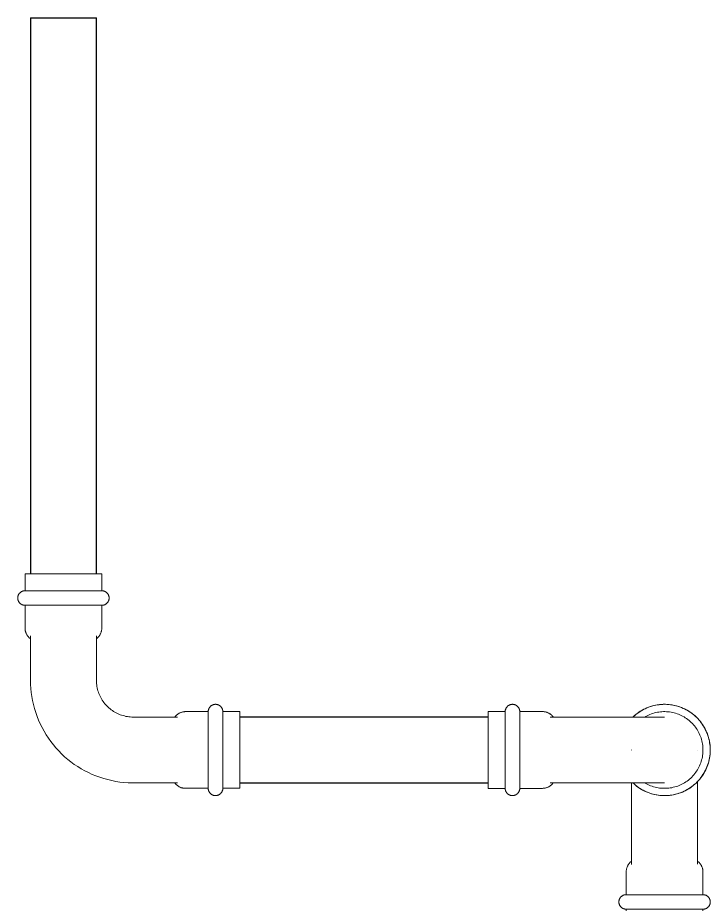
# Model space of a CAD drawing. Header units: inches. Extents: x -3327 to -1, y 8 to 1328.
# Drawn here: x -1178.54 to -1164.71, y 458.92 to 476.64 of the extents above; entities that cross this region are included whole.
import ezdxf

# ---------------------------------------------------------------- set-up
doc = ezdxf.new("R2010")
doc.units = ezdxf.units.IN
doc.header["$MEASUREMENT"] = 0
doc.layers.add('P-PIPE', color=3, linetype='Continuous', lineweight=9)
doc.layers.add('X - REF - FP', color=7, linetype='Continuous', true_color=0xb90000)

# ---------------------------------------------------------------- blocks, each defined once
blk = doc.blocks.new('Victaulic-VicPress316-Elbow 90-45deg Style P568_P571 - Standard-V1-SECOND LEVEL')
at = {"layer": 'P-PIPE'}
for p, q in [((-0.767, 3.52), (-0.767, 3.181)), ((0.766, 3.52), (-0.767, 3.52)), ((0.766, 3.181), (0.766, 3.52)), ((-0.767, 3.181), (0.766, 3.181)), ((-0.767, 2.89), (-0.767, 2.439)), ((-0.767, 2.89), (0.766, 2.89)), ((0.766, 2.439), (0.766, 2.89)), ((-0.658, 2.278), (-0.658, 1.393)), ((0.657, 1.393), (0.657, 2.278)), ((-3.181, 0.766), (-3.52, 0.766)), ((-3.52, 0.766), (-3.52, -0.767)), ((-3.181, -0.767), (-3.181, 0.766)), ((-2.439, 0.766), (-2.89, 0.766)), ((-2.89, -0.767), (-2.89, 0.766)), ((-1.393, 0.657), (-2.278, 0.657)), ((-2.278, -0.658), (-1.393, -0.658)), ((-3.52, -0.767), (-3.181, -0.767)), ((-2.89, -0.767), (-2.439, -0.767))]:
    blk.add_line(p, q, dxfattribs=at)
at = {"layer": 'P-PIPE', "flags": 128}
for points in [[(-0.767, 2.89), (-0.772, 2.891), (-0.778, 2.891), (-0.784, 2.892), (-0.79, 2.892), (-0.795, 2.893), (-0.801, 2.895), (-0.807, 2.896), (-0.812, 2.898), (-0.818, 2.9), (-0.823, 2.902), (-0.828, 2.904), (-0.834, 2.907), (-0.839, 2.91), (-0.844, 2.913), (-0.849, 2.916), (-0.853, 2.919), (-0.858, 2.923), (-0.862, 2.927), (-0.867, 2.931), (-0.871, 2.935), (-0.875, 2.939), (-0.879, 2.943), (-0.882, 2.948), (-0.886, 2.953), (-0.889, 2.957), (-0.892, 2.962), (-0.895, 2.967), (-0.897, 2.973), (-0.9, 2.978), (-0.902, 2.983), (-0.904, 2.989), (-0.906, 2.994), (-0.907, 3), (-0.909, 3.006), (-0.91, 3.011), (-0.911, 3.017), (-0.911, 3.023), (-0.912, 3.029), (-0.912, 3.034), (-0.912, 3.04), (-0.912, 3.046), (-0.911, 3.052), (-0.91, 3.058), (-0.909, 3.063), (-0.908, 3.069), (-0.907, 3.075), (-0.905, 3.08), (-0.903, 3.086), (-0.901, 3.091), (-0.899, 3.097), (-0.896, 3.102), (-0.894, 3.107), (-0.891, 3.112), (-0.887, 3.117), (-0.884, 3.122), (-0.881, 3.126), (-0.877, 3.131), (-0.873, 3.135), (-0.869, 3.139), (-0.865, 3.143), (-0.86, 3.147), (-0.856, 3.151), (-0.851, 3.154), (-0.846, 3.158), (-0.842, 3.161), (-0.836, 3.164), (-0.831, 3.166), (-0.826, 3.169), (-0.821, 3.171), (-0.815, 3.173), (-0.81, 3.175), (-0.804, 3.177), (-0.798, 3.178), (-0.793, 3.179), (-0.787, 3.18), (-0.781, 3.181), (-0.775, 3.181), (-0.77, 3.181), (-0.767, 3.181)], [(0.766, 3.181), (0.766, 3.181), (0.764, 3.181), (0.761, 3.181), (0.757, 3.181), (0.751, 3.181), (0.745, 3.181), (0.737, 3.181), (0.728, 3.181), (0.717, 3.181), (0.706, 3.181), (0.693, 3.181), (0.68, 3.181), (0.665, 3.181), (0.649, 3.181), (0.633, 3.181), (0.615, 3.181), (0.596, 3.181), (0.576, 3.181), (0.556, 3.181), (0.534, 3.181), (0.512, 3.181), (0.488, 3.181), (0.464, 3.181), (0.44, 3.181), (0.414, 3.181), (0.388, 3.181), (0.361, 3.181), (0.334, 3.181), (0.306, 3.181), (0.278, 3.181), (0.249, 3.181), (0.22, 3.181), (0.19, 3.181), (0.16, 3.181), (0.13, 3.181), (0.1, 3.181), (0.069, 3.181), (0.039, 3.181), (0.008, 3.181), (-0.022, 3.181), (-0.053, 3.181), (-0.084, 3.181), (-0.114, 3.181), (-0.144, 3.181), (-0.174, 3.181), (-0.204, 3.181), (-0.233, 3.181), (-0.262, 3.181), (-0.291, 3.181), (-0.319, 3.181), (-0.347, 3.181), (-0.374, 3.181), (-0.4, 3.181), (-0.426, 3.181), (-0.451, 3.181), (-0.476, 3.181), (-0.499, 3.181), (-0.522, 3.181), (-0.544, 3.181), (-0.565, 3.181), (-0.585, 3.181), (-0.605, 3.181), (-0.623, 3.181), (-0.64, 3.181), (-0.657, 3.181), (-0.672, 3.181), (-0.686, 3.181), (-0.699, 3.181), (-0.711, 3.181), (-0.722, 3.181), (-0.732, 3.181), (-0.74, 3.181), (-0.748, 3.181), (-0.754, 3.181), (-0.759, 3.181), (-0.763, 3.181), (-0.765, 3.181), (-0.766, 3.181), (-0.767, 3.181)], [(-0.767, 3.181), (-0.766, 3.181), (-0.764, 3.181), (-0.761, 3.181), (-0.757, 3.181), (-0.751, 3.181), (-0.745, 3.181), (-0.737, 3.181), (-0.728, 3.181)], [(0.722, 3.181), (0.732, 3.181), (0.74, 3.181), (0.748, 3.181), (0.754, 3.181), (0.759, 3.181), (0.763, 3.181), (0.765, 3.181), (0.766, 3.181), (0.766, 3.181)], [(0.766, 3.181), (0.772, 3.181), (0.778, 3.181), (0.784, 3.18), (0.79, 3.18), (0.795, 3.179), (0.801, 3.177), (0.807, 3.176), (0.812, 3.174), (0.818, 3.172), (0.823, 3.17), (0.828, 3.168), (0.834, 3.165), (0.839, 3.162), (0.844, 3.159), (0.849, 3.156), (0.853, 3.153), (0.858, 3.149), (0.862, 3.145), (0.867, 3.141), (0.871, 3.137), (0.875, 3.133), (0.879, 3.129), (0.882, 3.124), (0.886, 3.119), (0.889, 3.115), (0.892, 3.11), (0.895, 3.105), (0.897, 3.099), (0.9, 3.094), (0.902, 3.089), (0.904, 3.083), (0.906, 3.078), (0.907, 3.072), (0.909, 3.066), (0.91, 3.061), (0.911, 3.055), (0.911, 3.049), (0.912, 3.043), (0.912, 3.038), (0.912, 3.032), (0.912, 3.026), (0.911, 3.02), (0.91, 3.014), (0.909, 3.009), (0.908, 3.003), (0.907, 2.997), (0.905, 2.992), (0.903, 2.986), (0.901, 2.981), (0.899, 2.975), (0.896, 2.97), (0.894, 2.965), (0.891, 2.96), (0.887, 2.955), (0.884, 2.95), (0.881, 2.946), (0.877, 2.941), (0.873, 2.937), (0.869, 2.933), (0.865, 2.929), (0.86, 2.925), (0.856, 2.921), (0.851, 2.918), (0.846, 2.914), (0.842, 2.911), (0.836, 2.908), (0.831, 2.906), (0.826, 2.903), (0.821, 2.901), (0.815, 2.899), (0.81, 2.897), (0.804, 2.895), (0.798, 2.894), (0.793, 2.893), (0.787, 2.892), (0.781, 2.891), (0.775, 2.891), (0.77, 2.891), (0.766, 2.89)], [(-0.767, 2.89), (-0.766, 2.89), (-0.764, 2.89), (-0.761, 2.89), (-0.757, 2.89), (-0.751, 2.89), (-0.745, 2.89), (-0.737, 2.89), (-0.728, 2.89), (-0.717, 2.89), (-0.706, 2.89), (-0.693, 2.89), (-0.68, 2.89), (-0.665, 2.89), (-0.649, 2.89), (-0.633, 2.89), (-0.615, 2.89), (-0.596, 2.89), (-0.576, 2.89), (-0.556, 2.89), (-0.534, 2.89), (-0.512, 2.89), (-0.488, 2.89), (-0.464, 2.89), (-0.44, 2.89), (-0.414, 2.89), (-0.388, 2.89), (-0.361, 2.89), (-0.334, 2.89), (-0.306, 2.89), (-0.278, 2.89), (-0.249, 2.89), (-0.22, 2.89), (-0.19, 2.89), (-0.16, 2.89), (-0.13, 2.89), (-0.1, 2.89), (-0.069, 2.89), (-0.039, 2.89), (-0.008, 2.89), (0.022, 2.89), (0.053, 2.89), (0.084, 2.89), (0.114, 2.89), (0.144, 2.89), (0.174, 2.89), (0.204, 2.89), (0.233, 2.89), (0.262, 2.89), (0.291, 2.89), (0.319, 2.89), (0.347, 2.89), (0.374, 2.89), (0.4, 2.89), (0.426, 2.89), (0.451, 2.89), (0.476, 2.89), (0.499, 2.89), (0.522, 2.89), (0.544, 2.89), (0.565, 2.89), (0.585, 2.89), (0.605, 2.89), (0.623, 2.89), (0.64, 2.89), (0.657, 2.89), (0.672, 2.89), (0.686, 2.89), (0.699, 2.89), (0.711, 2.89), (0.722, 2.89), (0.732, 2.89), (0.74, 2.89), (0.748, 2.89), (0.754, 2.89), (0.759, 2.89), (0.763, 2.89), (0.765, 2.89), (0.766, 2.89), (0.766, 2.89)], [(-0.722, 2.89), (-0.732, 2.89), (-0.74, 2.89), (-0.748, 2.89), (-0.754, 2.89), (-0.759, 2.89), (-0.763, 2.89), (-0.765, 2.89), (-0.766, 2.89), (-0.767, 2.89)], [(0.766, 2.89), (0.766, 2.89), (0.764, 2.89), (0.761, 2.89), (0.757, 2.89), (0.751, 2.89), (0.745, 2.89), (0.737, 2.89), (0.728, 2.89)], [(-0.658, 2.221), (-0.666, 2.228), (-0.674, 2.235), (-0.682, 2.242), (-0.69, 2.25), (-0.698, 2.258), (-0.705, 2.266), (-0.711, 2.275), (-0.718, 2.283), (-0.724, 2.293), (-0.729, 2.302), (-0.735, 2.311), (-0.74, 2.321), (-0.744, 2.331), (-0.748, 2.341), (-0.752, 2.351), (-0.755, 2.362), (-0.758, 2.372), (-0.761, 2.383), (-0.763, 2.394), (-0.764, 2.404), (-0.765, 2.415), (-0.766, 2.426), (-0.767, 2.437), (-0.767, 2.439)], [(0.766, 2.439), (0.766, 2.428), (0.766, 2.417), (0.765, 2.406), (0.763, 2.396), (0.761, 2.385), (0.759, 2.374), (0.756, 2.364), (0.753, 2.353), (0.749, 2.343), (0.745, 2.333), (0.741, 2.323), (0.736, 2.313), (0.73, 2.304), (0.725, 2.294), (0.719, 2.285), (0.713, 2.276), (0.706, 2.268), (0.699, 2.259), (0.692, 2.251), (0.684, 2.244), (0.676, 2.236), (0.668, 2.229), (0.659, 2.222), (0.657, 2.221)], [(-0.658, 1.393), (-0.658, 1.364), (-0.66, 1.334), (-0.663, 1.305), (-0.667, 1.276), (-0.672, 1.247), (-0.679, 1.218), (-0.686, 1.19), (-0.695, 1.162), (-0.705, 1.134), (-0.716, 1.107), (-0.728, 1.08), (-0.741, 1.053), (-0.755, 1.028), (-0.77, 1.002), (-0.786, 0.978), (-0.803, 0.954), (-0.821, 0.931), (-0.84, 0.908), (-0.86, 0.886), (-0.881, 0.865), (-0.902, 0.845), (-0.924, 0.826), (-0.947, 0.808), (-0.971, 0.79), (-0.996, 0.774), (-1.021, 0.759), (-1.046, 0.744), (-1.073, 0.731), (-1.099, 0.719), (-1.126, 0.707), (-1.154, 0.697), (-1.182, 0.688), (-1.21, 0.681), (-1.239, 0.674), (-1.268, 0.668), (-1.297, 0.664), (-1.326, 0.661), (-1.356, 0.658), (-1.385, 0.658), (-1.393, 0.657)], [(-1.393, -0.658), (-1.311, -0.656), (-1.229, -0.651), (-1.148, -0.643), (-1.066, -0.631), (-0.986, -0.617), (-0.906, -0.599), (-0.826, -0.578), (-0.748, -0.553), (-0.671, -0.526), (-0.594, -0.496), (-0.52, -0.462), (-0.446, -0.426), (-0.374, -0.386), (-0.304, -0.344), (-0.235, -0.299), (-0.168, -0.252), (-0.104, -0.201), (-0.041, -0.149), (0.02, -0.093), (0.078, -0.036), (0.134, 0.024), (0.187, 0.087), (0.238, 0.151), (0.287, 0.217), (0.332, 0.285), (0.375, 0.355), (0.415, 0.427), (0.453, 0.5), (0.487, 0.574), (0.518, 0.65), (0.546, 0.727), (0.571, 0.805), (0.593, 0.884), (0.612, 0.964), (0.628, 1.044), (0.64, 1.126), (0.649, 1.207), (0.655, 1.289), (0.657, 1.371), (0.657, 1.393)], [(-3.181, 0.766), (-3.181, 0.772), (-3.181, 0.778), (-3.18, 0.784), (-3.18, 0.79), (-3.179, 0.795), (-3.177, 0.801), (-3.176, 0.807), (-3.174, 0.812), (-3.172, 0.818), (-3.17, 0.823), (-3.168, 0.828), (-3.165, 0.834), (-3.162, 0.839), (-3.159, 0.844), (-3.156, 0.849), (-3.153, 0.853), (-3.149, 0.858), (-3.145, 0.862), (-3.141, 0.867), (-3.137, 0.871), (-3.133, 0.875), (-3.129, 0.879), (-3.124, 0.882), (-3.119, 0.886), (-3.115, 0.889), (-3.11, 0.892), (-3.105, 0.895), (-3.099, 0.897), (-3.094, 0.9), (-3.089, 0.902), (-3.083, 0.904), (-3.078, 0.906), (-3.072, 0.907), (-3.066, 0.909), (-3.061, 0.91), (-3.055, 0.911), (-3.049, 0.911), (-3.043, 0.912), (-3.038, 0.912), (-3.032, 0.912), (-3.026, 0.912), (-3.02, 0.911), (-3.014, 0.91), (-3.009, 0.909), (-3.003, 0.908), (-2.997, 0.907), (-2.992, 0.905), (-2.986, 0.903), (-2.981, 0.901), (-2.975, 0.899), (-2.97, 0.896), (-2.965, 0.894), (-2.96, 0.891), (-2.955, 0.887), (-2.95, 0.884), (-2.946, 0.881), (-2.941, 0.877), (-2.937, 0.873), (-2.933, 0.869), (-2.929, 0.865), (-2.925, 0.86), (-2.921, 0.856), (-2.918, 0.851), (-2.914, 0.846), (-2.911, 0.842), (-2.908, 0.836), (-2.906, 0.831), (-2.903, 0.826), (-2.901, 0.821), (-2.899, 0.815), (-2.897, 0.81), (-2.895, 0.804), (-2.894, 0.798), (-2.893, 0.793), (-2.892, 0.787), (-2.891, 0.781), (-2.891, 0.775), (-2.891, 0.77), (-2.89, 0.766)], [(-3.181, 0.766), (-3.181, 0.766), (-3.181, 0.764), (-3.181, 0.761), (-3.181, 0.757), (-3.181, 0.751), (-3.181, 0.745), (-3.181, 0.737), (-3.181, 0.728), (-3.181, 0.717), (-3.181, 0.706), (-3.181, 0.693), (-3.181, 0.68), (-3.181, 0.665), (-3.181, 0.649), (-3.181, 0.633), (-3.181, 0.615), (-3.181, 0.596), (-3.181, 0.576), (-3.181, 0.556), (-3.181, 0.534), (-3.181, 0.512), (-3.181, 0.488), (-3.181, 0.464), (-3.181, 0.44), (-3.181, 0.414), (-3.181, 0.388), (-3.181, 0.361), (-3.181, 0.334), (-3.181, 0.306), (-3.181, 0.278), (-3.181, 0.249), (-3.181, 0.22), (-3.181, 0.19), (-3.181, 0.16), (-3.181, 0.13), (-3.181, 0.1), (-3.181, 0.069), (-3.181, 0.039), (-3.181, 0.008), (-3.181, -0.022), (-3.181, -0.053), (-3.181, -0.084), (-3.181, -0.114), (-3.181, -0.144), (-3.181, -0.174), (-3.181, -0.204), (-3.181, -0.233), (-3.181, -0.262), (-3.181, -0.291), (-3.181, -0.319), (-3.181, -0.347), (-3.181, -0.374), (-3.181, -0.4), (-3.181, -0.426), (-3.181, -0.451), (-3.181, -0.476), (-3.181, -0.499), (-3.181, -0.522), (-3.181, -0.544), (-3.181, -0.565), (-3.181, -0.585), (-3.181, -0.605), (-3.181, -0.623), (-3.181, -0.64), (-3.181, -0.657), (-3.181, -0.672), (-3.181, -0.686), (-3.181, -0.699), (-3.181, -0.711), (-3.181, -0.722), (-3.181, -0.732), (-3.181, -0.74), (-3.181, -0.748), (-3.181, -0.754), (-3.181, -0.759), (-3.181, -0.763), (-3.181, -0.765), (-3.181, -0.766), (-3.181, -0.767)], [(-3.181, 0.722), (-3.181, 0.732), (-3.181, 0.74), (-3.181, 0.748), (-3.181, 0.754), (-3.181, 0.759), (-3.181, 0.763), (-3.181, 0.765), (-3.181, 0.766), (-3.181, 0.766)], [(-2.89, -0.767), (-2.89, -0.766), (-2.89, -0.764), (-2.89, -0.761), (-2.89, -0.757), (-2.89, -0.751), (-2.89, -0.745), (-2.89, -0.737), (-2.89, -0.728), (-2.89, -0.717), (-2.89, -0.706), (-2.89, -0.693), (-2.89, -0.68), (-2.89, -0.665), (-2.89, -0.649), (-2.89, -0.633), (-2.89, -0.615), (-2.89, -0.596), (-2.89, -0.576), (-2.89, -0.556), (-2.89, -0.534), (-2.89, -0.512), (-2.89, -0.488), (-2.89, -0.464), (-2.89, -0.44), (-2.89, -0.414), (-2.89, -0.388), (-2.89, -0.361), (-2.89, -0.334), (-2.89, -0.306), (-2.89, -0.278), (-2.89, -0.249), (-2.89, -0.22), (-2.89, -0.19), (-2.89, -0.16), (-2.89, -0.13), (-2.89, -0.1), (-2.89, -0.069), (-2.89, -0.039), (-2.89, -0.008), (-2.89, 0.022), (-2.89, 0.053), (-2.89, 0.084), (-2.89, 0.114), (-2.89, 0.144), (-2.89, 0.174), (-2.89, 0.204), (-2.89, 0.233), (-2.89, 0.262), (-2.89, 0.291), (-2.89, 0.319), (-2.89, 0.347), (-2.89, 0.374), (-2.89, 0.4), (-2.89, 0.426), (-2.89, 0.451), (-2.89, 0.476), (-2.89, 0.499), (-2.89, 0.522), (-2.89, 0.544), (-2.89, 0.565), (-2.89, 0.585), (-2.89, 0.605), (-2.89, 0.623), (-2.89, 0.64), (-2.89, 0.657), (-2.89, 0.672), (-2.89, 0.686), (-2.89, 0.699), (-2.89, 0.711), (-2.89, 0.722), (-2.89, 0.732), (-2.89, 0.74), (-2.89, 0.748), (-2.89, 0.754), (-2.89, 0.759), (-2.89, 0.763), (-2.89, 0.765), (-2.89, 0.766), (-2.89, 0.766)], [(-2.89, 0.766), (-2.89, 0.766), (-2.89, 0.764), (-2.89, 0.761), (-2.89, 0.757), (-2.89, 0.751), (-2.89, 0.745), (-2.89, 0.737), (-2.89, 0.728)], [(-2.439, 0.766), (-2.428, 0.766), (-2.417, 0.766), (-2.406, 0.765), (-2.396, 0.763), (-2.385, 0.761), (-2.374, 0.759), (-2.364, 0.756), (-2.353, 0.753), (-2.343, 0.749), (-2.333, 0.745), (-2.323, 0.741), (-2.313, 0.736), (-2.304, 0.73), (-2.294, 0.725), (-2.285, 0.719), (-2.276, 0.713), (-2.268, 0.706), (-2.259, 0.699), (-2.251, 0.692), (-2.244, 0.684), (-2.236, 0.676), (-2.229, 0.668), (-2.222, 0.659), (-2.221, 0.657)], [(-2.221, -0.658), (-2.228, -0.666), (-2.235, -0.674), (-2.242, -0.682), (-2.25, -0.69), (-2.258, -0.698), (-2.266, -0.705), (-2.275, -0.711), (-2.283, -0.718), (-2.293, -0.724), (-2.302, -0.729), (-2.311, -0.735), (-2.321, -0.74), (-2.331, -0.744), (-2.341, -0.748), (-2.351, -0.752), (-2.362, -0.755), (-2.372, -0.758), (-2.383, -0.761), (-2.394, -0.763), (-2.404, -0.764), (-2.415, -0.765), (-2.426, -0.766), (-2.437, -0.767), (-2.439, -0.767)], [(-3.181, -0.767), (-3.181, -0.766), (-3.181, -0.764), (-3.181, -0.761), (-3.181, -0.757), (-3.181, -0.751), (-3.181, -0.745), (-3.181, -0.737), (-3.181, -0.728)], [(-2.89, -0.767), (-2.891, -0.772), (-2.891, -0.778), (-2.892, -0.784), (-2.892, -0.79), (-2.893, -0.795), (-2.895, -0.801), (-2.896, -0.807), (-2.898, -0.812), (-2.9, -0.818), (-2.902, -0.823), (-2.904, -0.828), (-2.907, -0.834), (-2.91, -0.839), (-2.913, -0.844), (-2.916, -0.849), (-2.919, -0.853), (-2.923, -0.858), (-2.927, -0.862), (-2.931, -0.867), (-2.935, -0.871), (-2.939, -0.875), (-2.943, -0.879), (-2.948, -0.882), (-2.953, -0.886), (-2.957, -0.889), (-2.962, -0.892), (-2.967, -0.895), (-2.973, -0.897), (-2.978, -0.9), (-2.983, -0.902), (-2.989, -0.904), (-2.994, -0.906), (-3, -0.907), (-3.006, -0.909), (-3.011, -0.91), (-3.017, -0.911), (-3.023, -0.911), (-3.029, -0.912), (-3.034, -0.912), (-3.04, -0.912), (-3.046, -0.912), (-3.052, -0.911), (-3.058, -0.91), (-3.063, -0.909), (-3.069, -0.908), (-3.075, -0.907), (-3.08, -0.905), (-3.086, -0.903), (-3.091, -0.901), (-3.097, -0.899), (-3.102, -0.896), (-3.107, -0.894), (-3.112, -0.891), (-3.117, -0.887), (-3.122, -0.884), (-3.126, -0.881), (-3.131, -0.877), (-3.135, -0.873), (-3.139, -0.869), (-3.143, -0.865), (-3.147, -0.86), (-3.151, -0.856), (-3.154, -0.851), (-3.158, -0.846), (-3.161, -0.842), (-3.164, -0.836), (-3.166, -0.831), (-3.169, -0.826), (-3.171, -0.821), (-3.173, -0.815), (-3.175, -0.81), (-3.177, -0.804), (-3.178, -0.798), (-3.179, -0.793), (-3.18, -0.787), (-3.181, -0.781), (-3.181, -0.775), (-3.181, -0.77), (-3.181, -0.767)], [(-2.89, -0.722), (-2.89, -0.732), (-2.89, -0.74), (-2.89, -0.748), (-2.89, -0.754), (-2.89, -0.759), (-2.89, -0.763), (-2.89, -0.765), (-2.89, -0.766), (-2.89, -0.767)]]:
    blk.add_lwpolyline(points, dxfattribs=at)
blk = doc.blocks.new('Victaulic-VicPress316-Elbow 90-45deg Style P568_P571 - Standard-V40-SECOND LEVEL')
at = {"layer": 'P-PIPE'}
for p, q in [((-1168.807, 462.771), (-1169.145, 462.771)), ((-1169.145, 462.771), (-1169.145, 462.005)), ((-1168.807, 462.005), (-1168.807, 462.771)), ((-1168.064, 462.771), (-1168.516, 462.771)), ((-1168.516, 462.005), (-1168.516, 462.771)), ((-1167.018, 462.662), (-1167.912, 462.662)), ((-1169.145, 462.005), (-1169.145, 461.238)), ((-1168.807, 461.238), (-1168.807, 462.005)), ((-1168.516, 461.238), (-1168.516, 462.005)), ((-1169.145, 461.238), (-1168.807, 461.238)), ((-1168.516, 461.238), (-1168.064, 461.238)), ((-1167.909, 461.347), (-1167.018, 461.347))]:
    blk.add_line(p, q, dxfattribs=at)
at = {"layer": 'P-PIPE', "flags": 128}
for points in [[(-1168.807, 462.771), (-1168.806, 462.777), (-1168.806, 462.783), (-1168.805, 462.789), (-1168.805, 462.795), (-1168.804, 462.8), (-1168.802, 462.806), (-1168.801, 462.812), (-1168.799, 462.817), (-1168.797, 462.823), (-1168.795, 462.828), (-1168.793, 462.833), (-1168.79, 462.839), (-1168.787, 462.844), (-1168.784, 462.849), (-1168.781, 462.854), (-1168.778, 462.858), (-1168.774, 462.863), (-1168.77, 462.867), (-1168.766, 462.872), (-1168.762, 462.876), (-1168.758, 462.88), (-1168.754, 462.884), (-1168.749, 462.887), (-1168.744, 462.891), (-1168.74, 462.894), (-1168.735, 462.897), (-1168.73, 462.9), (-1168.724, 462.902), (-1168.719, 462.905), (-1168.714, 462.907), (-1168.708, 462.909), (-1168.703, 462.911), (-1168.697, 462.912), (-1168.691, 462.914), (-1168.686, 462.915), (-1168.68, 462.916), (-1168.674, 462.916), (-1168.668, 462.917), (-1168.663, 462.917), (-1168.657, 462.917), (-1168.651, 462.917), (-1168.645, 462.916), (-1168.639, 462.915), (-1168.634, 462.914), (-1168.628, 462.913), (-1168.622, 462.912), (-1168.617, 462.91), (-1168.611, 462.908), (-1168.606, 462.906), (-1168.6, 462.904), (-1168.595, 462.901), (-1168.59, 462.899), (-1168.585, 462.896), (-1168.58, 462.892), (-1168.575, 462.889), (-1168.571, 462.886), (-1168.566, 462.882), (-1168.562, 462.878), (-1168.558, 462.874), (-1168.554, 462.87), (-1168.55, 462.865), (-1168.546, 462.861), (-1168.543, 462.856), (-1168.539, 462.851), (-1168.536, 462.846), (-1168.533, 462.841), (-1168.531, 462.836), (-1168.528, 462.831), (-1168.526, 462.826), (-1168.524, 462.82), (-1168.522, 462.815), (-1168.52, 462.809), (-1168.519, 462.803), (-1168.518, 462.798), (-1168.517, 462.792), (-1168.516, 462.786), (-1168.516, 462.78), (-1168.516, 462.775), (-1168.516, 462.771)], [(-1164.713, 462.005), (-1164.714, 462.041), (-1164.716, 462.078), (-1164.72, 462.114), (-1164.725, 462.15), (-1164.731, 462.186), (-1164.739, 462.222), (-1164.749, 462.257), (-1164.759, 462.292), (-1164.771, 462.326), (-1164.785, 462.36), (-1164.8, 462.393), (-1164.816, 462.426), (-1164.834, 462.458), (-1164.852, 462.489), (-1164.872, 462.52), (-1164.893, 462.55), (-1164.916, 462.578), (-1164.939, 462.606), (-1164.964, 462.633), (-1164.99, 462.659), (-1165.016, 462.684), (-1165.044, 462.708), (-1165.072, 462.731), (-1165.102, 462.752), (-1165.132, 462.772), (-1165.163, 462.791), (-1165.195, 462.809), (-1165.228, 462.826), (-1165.261, 462.841), (-1165.295, 462.855), (-1165.329, 462.868), (-1165.364, 462.879), (-1165.399, 462.888), (-1165.434, 462.897), (-1165.47, 462.904), (-1165.506, 462.909), (-1165.542, 462.913), (-1165.579, 462.916), (-1165.615, 462.917), (-1165.652, 462.917), (-1165.688, 462.915), (-1165.724, 462.912), (-1165.761, 462.907), (-1165.797, 462.901), (-1165.832, 462.893), (-1165.868, 462.884), (-1165.903, 462.874), (-1165.937, 462.862), (-1165.971, 462.849), (-1166.005, 462.834), (-1166.037, 462.818), (-1166.07, 462.801), (-1166.101, 462.783), (-1166.132, 462.763), (-1166.162, 462.742), (-1166.191, 462.72), (-1166.219, 462.697), (-1166.246, 462.673)], [(-1168.807, 462.73), (-1168.807, 462.739), (-1168.807, 462.747), (-1168.807, 462.754), (-1168.807, 462.76), (-1168.807, 462.765), (-1168.807, 462.768), (-1168.807, 462.77), (-1168.807, 462.771), (-1168.807, 462.771)], [(-1168.807, 462.771), (-1168.807, 462.771), (-1168.807, 462.769), (-1168.807, 462.766), (-1168.807, 462.762), (-1168.807, 462.756), (-1168.807, 462.749), (-1168.807, 462.742), (-1168.807, 462.733), (-1168.807, 462.722), (-1168.807, 462.711), (-1168.807, 462.698), (-1168.807, 462.685), (-1168.807, 462.67), (-1168.807, 462.654), (-1168.807, 462.638), (-1168.807, 462.62), (-1168.807, 462.601), (-1168.807, 462.581), (-1168.807, 462.561), (-1168.807, 462.539), (-1168.807, 462.517), (-1168.807, 462.493), (-1168.807, 462.469), (-1168.807, 462.445), (-1168.807, 462.419), (-1168.807, 462.393), (-1168.807, 462.366), (-1168.807, 462.339), (-1168.807, 462.311), (-1168.807, 462.283), (-1168.807, 462.254), (-1168.807, 462.225), (-1168.807, 462.195), (-1168.807, 462.165), (-1168.807, 462.135), (-1168.807, 462.105), (-1168.807, 462.074), (-1168.807, 462.044), (-1168.807, 462.013), (-1168.807, 462.005)], [(-1168.516, 462.005), (-1168.516, 462.036), (-1168.516, 462.066), (-1168.516, 462.097), (-1168.516, 462.127), (-1168.516, 462.157), (-1168.516, 462.187), (-1168.516, 462.217), (-1168.516, 462.246), (-1168.516, 462.275), (-1168.516, 462.303), (-1168.516, 462.331), (-1168.516, 462.359), (-1168.516, 462.386), (-1168.516, 462.412), (-1168.516, 462.438), (-1168.516, 462.463), (-1168.516, 462.487), (-1168.516, 462.51), (-1168.516, 462.533), (-1168.516, 462.555), (-1168.516, 462.576), (-1168.516, 462.596), (-1168.516, 462.615), (-1168.516, 462.633), (-1168.516, 462.65), (-1168.516, 462.666), (-1168.516, 462.681), (-1168.516, 462.695), (-1168.516, 462.708), (-1168.516, 462.719), (-1168.516, 462.73), (-1168.516, 462.739), (-1168.516, 462.747), (-1168.516, 462.754), (-1168.516, 462.76), (-1168.516, 462.765), (-1168.516, 462.768), (-1168.516, 462.77), (-1168.516, 462.771), (-1168.516, 462.771)], [(-1168.516, 462.771), (-1168.516, 462.771), (-1168.516, 462.769), (-1168.516, 462.766), (-1168.516, 462.762), (-1168.516, 462.756), (-1168.516, 462.749), (-1168.516, 462.742), (-1168.516, 462.733)], [(-1168.064, 462.771), (-1168.053, 462.771), (-1168.042, 462.771), (-1168.031, 462.77), (-1168.021, 462.768), (-1168.01, 462.766), (-1167.999, 462.764), (-1167.989, 462.761), (-1167.978, 462.758), (-1167.968, 462.754), (-1167.958, 462.75), (-1167.948, 462.746), (-1167.938, 462.741), (-1167.929, 462.735), (-1167.919, 462.73), (-1167.91, 462.724), (-1167.901, 462.718), (-1167.893, 462.711), (-1167.884, 462.704), (-1167.876, 462.696), (-1167.869, 462.689), (-1167.861, 462.681), (-1167.854, 462.673), (-1167.847, 462.664), (-1167.846, 462.662)], [(-1165.625, 462.662), (-1165.626, 462.662), (-1165.629, 462.662), (-1165.635, 462.662), (-1165.643, 462.662), (-1165.653, 462.662), (-1165.665, 462.662), (-1165.679, 462.662), (-1165.696, 462.662), (-1165.714, 462.662), (-1165.735, 462.662), (-1165.758, 462.662), (-1165.782, 462.662), (-1165.809, 462.662), (-1165.838, 462.662), (-1165.868, 462.662), (-1165.901, 462.662), (-1165.935, 462.662), (-1165.971, 462.662), (-1166.008, 462.662), (-1166.047, 462.662), (-1166.088, 462.662), (-1166.13, 462.662), (-1166.174, 462.662), (-1166.219, 462.662), (-1166.265, 462.662), (-1166.313, 462.662), (-1166.361, 462.662), (-1166.411, 462.662), (-1166.462, 462.662), (-1166.513, 462.662), (-1166.566, 462.662), (-1166.619, 462.662), (-1166.672, 462.662), (-1166.727, 462.662), (-1166.781, 462.662), (-1166.836, 462.662), (-1166.892, 462.662), (-1166.947, 462.662), (-1167.003, 462.662), (-1167.018, 462.662)], [(-1164.859, 462.005), (-1164.859, 462.036), (-1164.861, 462.066), (-1164.864, 462.097), (-1164.868, 462.127), (-1164.874, 462.157), (-1164.88, 462.187), (-1164.888, 462.217), (-1164.897, 462.246), (-1164.908, 462.275), (-1164.919, 462.303), (-1164.932, 462.331), (-1164.945, 462.359), (-1164.96, 462.386), (-1164.976, 462.412), (-1164.992, 462.438), (-1165.01, 462.463), (-1165.029, 462.487), (-1165.049, 462.51), (-1165.069, 462.533), (-1165.091, 462.555), (-1165.113, 462.576), (-1165.137, 462.596), (-1165.161, 462.615), (-1165.185, 462.633), (-1165.211, 462.65), (-1165.237, 462.666), (-1165.264, 462.681), (-1165.291, 462.695), (-1165.319, 462.708), (-1165.347, 462.719), (-1165.376, 462.73), (-1165.405, 462.739), (-1165.435, 462.747), (-1165.465, 462.754), (-1165.495, 462.76), (-1165.525, 462.765), (-1165.556, 462.768), (-1165.586, 462.77), (-1165.617, 462.771), (-1165.647, 462.771), (-1165.678, 462.77), (-1165.709, 462.767), (-1165.739, 462.763), (-1165.769, 462.758), (-1165.799, 462.751), (-1165.829, 462.744), (-1165.858, 462.735), (-1165.887, 462.725), (-1165.916, 462.714), (-1165.944, 462.702), (-1165.972, 462.689), (-1165.999, 462.674), (-1166.019, 462.662)], [(-1168.807, 462.005), (-1168.807, 461.974), (-1168.807, 461.944), (-1168.807, 461.913), (-1168.807, 461.883), (-1168.807, 461.853), (-1168.807, 461.823), (-1168.807, 461.793), (-1168.807, 461.764), (-1168.807, 461.735), (-1168.807, 461.706), (-1168.807, 461.678), (-1168.807, 461.651), (-1168.807, 461.624), (-1168.807, 461.598), (-1168.807, 461.572), (-1168.807, 461.547), (-1168.807, 461.523), (-1168.807, 461.5), (-1168.807, 461.477), (-1168.807, 461.455), (-1168.807, 461.434), (-1168.807, 461.414), (-1168.807, 461.395), (-1168.807, 461.377), (-1168.807, 461.36), (-1168.807, 461.344), (-1168.807, 461.329), (-1168.807, 461.315), (-1168.807, 461.302), (-1168.807, 461.291), (-1168.807, 461.28), (-1168.807, 461.271), (-1168.807, 461.262), (-1168.807, 461.255), (-1168.807, 461.25), (-1168.807, 461.245), (-1168.807, 461.242), (-1168.807, 461.239), (-1168.807, 461.239), (-1168.807, 461.238)], [(-1168.516, 461.238), (-1168.516, 461.239), (-1168.516, 461.241), (-1168.516, 461.244), (-1168.516, 461.248), (-1168.516, 461.254), (-1168.516, 461.26), (-1168.516, 461.268), (-1168.516, 461.277), (-1168.516, 461.288), (-1168.516, 461.299), (-1168.516, 461.311), (-1168.516, 461.325), (-1168.516, 461.34), (-1168.516, 461.356), (-1168.516, 461.372), (-1168.516, 461.39), (-1168.516, 461.409), (-1168.516, 461.429), (-1168.516, 461.449), (-1168.516, 461.471), (-1168.516, 461.493), (-1168.516, 461.517), (-1168.516, 461.541), (-1168.516, 461.565), (-1168.516, 461.591), (-1168.516, 461.617), (-1168.516, 461.644), (-1168.516, 461.671), (-1168.516, 461.699), (-1168.516, 461.727), (-1168.516, 461.756), (-1168.516, 461.785), (-1168.516, 461.815), (-1168.516, 461.845), (-1168.516, 461.875), (-1168.516, 461.905), (-1168.516, 461.935), (-1168.516, 461.966), (-1168.516, 461.997), (-1168.516, 462.005)], [(-1166.257, 461.347), (-1166.234, 461.326), (-1166.206, 461.302), (-1166.178, 461.279), (-1166.148, 461.258), (-1166.118, 461.238), (-1166.087, 461.218), (-1166.055, 461.201), (-1166.022, 461.184), (-1165.989, 461.169), (-1165.955, 461.155), (-1165.921, 461.142), (-1165.886, 461.131), (-1165.851, 461.121), (-1165.816, 461.113), (-1165.78, 461.106), (-1165.744, 461.101), (-1165.708, 461.097), (-1165.671, 461.094), (-1165.635, 461.093), (-1165.598, 461.093), (-1165.562, 461.095), (-1165.526, 461.098), (-1165.489, 461.103), (-1165.453, 461.109), (-1165.418, 461.117), (-1165.382, 461.126), (-1165.347, 461.136), (-1165.313, 461.148), (-1165.279, 461.161), (-1165.245, 461.176), (-1165.213, 461.192), (-1165.18, 461.209), (-1165.149, 461.227), (-1165.118, 461.247), (-1165.088, 461.268), (-1165.059, 461.29), (-1165.031, 461.313), (-1165.004, 461.337), (-1164.978, 461.363), (-1164.952, 461.389), (-1164.928, 461.416), (-1164.905, 461.445), (-1164.884, 461.474), (-1164.863, 461.504), (-1164.844, 461.535), (-1164.825, 461.566), (-1164.808, 461.599), (-1164.793, 461.632), (-1164.779, 461.665), (-1164.766, 461.699), (-1164.754, 461.734), (-1164.744, 461.769), (-1164.735, 461.805), (-1164.728, 461.84), (-1164.722, 461.876), (-1164.718, 461.912), (-1164.715, 461.949), (-1164.713, 461.985), (-1164.713, 462.005)], [(-1166.013, 461.344), (-1165.986, 461.329), (-1165.959, 461.315), (-1165.931, 461.302), (-1165.903, 461.291), (-1165.874, 461.28), (-1165.845, 461.271), (-1165.815, 461.262), (-1165.785, 461.255), (-1165.755, 461.25), (-1165.725, 461.245), (-1165.694, 461.242), (-1165.664, 461.239), (-1165.633, 461.239), (-1165.603, 461.239), (-1165.572, 461.24), (-1165.541, 461.243), (-1165.511, 461.247), (-1165.481, 461.252), (-1165.451, 461.259), (-1165.421, 461.266), (-1165.392, 461.275), (-1165.363, 461.285), (-1165.334, 461.296), (-1165.306, 461.308), (-1165.278, 461.321), (-1165.251, 461.336), (-1165.225, 461.351), (-1165.199, 461.368), (-1165.174, 461.385), (-1165.149, 461.404), (-1165.126, 461.423), (-1165.103, 461.444), (-1165.081, 461.465), (-1165.06, 461.487), (-1165.04, 461.51), (-1165.02, 461.534), (-1165.002, 461.559), (-1164.985, 461.584), (-1164.968, 461.61), (-1164.953, 461.636), (-1164.939, 461.664), (-1164.926, 461.691), (-1164.914, 461.72), (-1164.903, 461.748), (-1164.893, 461.777), (-1164.885, 461.807), (-1164.877, 461.836), (-1164.871, 461.867), (-1164.866, 461.897), (-1164.862, 461.927), (-1164.86, 461.958), (-1164.859, 461.988), (-1164.859, 462.005)], [(-1168.807, 461.238), (-1168.807, 461.239), (-1168.807, 461.241), (-1168.807, 461.244), (-1168.807, 461.248), (-1168.807, 461.254), (-1168.807, 461.26), (-1168.807, 461.268), (-1168.807, 461.277)], [(-1168.516, 461.238), (-1168.516, 461.233), (-1168.516, 461.227), (-1168.517, 461.221), (-1168.517, 461.215), (-1168.518, 461.21), (-1168.52, 461.204), (-1168.521, 461.198), (-1168.523, 461.193), (-1168.525, 461.187), (-1168.527, 461.182), (-1168.529, 461.176), (-1168.532, 461.171), (-1168.535, 461.166), (-1168.538, 461.161), (-1168.541, 461.156), (-1168.544, 461.152), (-1168.548, 461.147), (-1168.552, 461.143), (-1168.556, 461.138), (-1168.56, 461.134), (-1168.564, 461.13), (-1168.568, 461.126), (-1168.573, 461.123), (-1168.578, 461.119), (-1168.582, 461.116), (-1168.587, 461.113), (-1168.592, 461.11), (-1168.598, 461.107), (-1168.603, 461.105), (-1168.608, 461.103), (-1168.614, 461.101), (-1168.619, 461.099), (-1168.625, 461.098), (-1168.631, 461.096), (-1168.636, 461.095), (-1168.642, 461.094), (-1168.648, 461.094), (-1168.654, 461.093), (-1168.659, 461.093), (-1168.665, 461.093), (-1168.671, 461.093), (-1168.677, 461.094), (-1168.683, 461.095), (-1168.688, 461.096), (-1168.694, 461.097), (-1168.7, 461.098), (-1168.705, 461.1), (-1168.711, 461.102), (-1168.716, 461.104), (-1168.722, 461.106), (-1168.727, 461.109), (-1168.732, 461.111), (-1168.737, 461.114), (-1168.742, 461.117), (-1168.747, 461.121), (-1168.751, 461.124), (-1168.756, 461.128), (-1168.76, 461.132), (-1168.764, 461.136), (-1168.768, 461.14), (-1168.772, 461.145), (-1168.776, 461.149), (-1168.779, 461.154), (-1168.783, 461.159), (-1168.786, 461.163), (-1168.789, 461.169), (-1168.791, 461.174), (-1168.794, 461.179), (-1168.796, 461.184), (-1168.798, 461.19), (-1168.8, 461.195), (-1168.802, 461.201), (-1168.803, 461.206), (-1168.804, 461.212), (-1168.805, 461.218), (-1168.806, 461.224), (-1168.806, 461.23), (-1168.806, 461.235), (-1168.807, 461.238)], [(-1168.516, 461.28), (-1168.516, 461.271), (-1168.516, 461.262), (-1168.516, 461.255), (-1168.516, 461.25), (-1168.516, 461.245), (-1168.516, 461.242), (-1168.516, 461.239), (-1168.516, 461.239), (-1168.516, 461.238)], [(-1167.846, 461.347), (-1167.853, 461.339), (-1167.86, 461.331), (-1167.867, 461.323), (-1167.875, 461.315), (-1167.883, 461.307), (-1167.891, 461.3), (-1167.9, 461.294), (-1167.908, 461.287), (-1167.918, 461.281), (-1167.927, 461.275), (-1167.936, 461.27), (-1167.946, 461.265), (-1167.956, 461.261), (-1167.966, 461.257), (-1167.976, 461.253), (-1167.987, 461.25), (-1167.997, 461.247), (-1168.008, 461.244), (-1168.019, 461.242), (-1168.029, 461.241), (-1168.04, 461.24), (-1168.051, 461.239), (-1168.062, 461.238), (-1168.064, 461.238)], [(-1167.018, 461.347), (-1166.962, 461.347), (-1166.907, 461.347), (-1166.851, 461.347), (-1166.796, 461.347), (-1166.741, 461.347), (-1166.687, 461.347), (-1166.633, 461.347), (-1166.58, 461.347), (-1166.527, 461.347), (-1166.476, 461.347), (-1166.425, 461.347), (-1166.375, 461.347), (-1166.326, 461.347), (-1166.278, 461.347), (-1166.231, 461.347), (-1166.186, 461.347), (-1166.142, 461.347), (-1166.099, 461.347), (-1166.058, 461.347), (-1166.019, 461.347), (-1165.981, 461.347), (-1165.944, 461.347), (-1165.91, 461.347), (-1165.877, 461.347), (-1165.846, 461.347), (-1165.817, 461.347), (-1165.789, 461.347), (-1165.764, 461.347), (-1165.741, 461.347), (-1165.72, 461.347), (-1165.701, 461.347), (-1165.683, 461.347), (-1165.669, 461.347), (-1165.656, 461.347), (-1165.645, 461.347), (-1165.637, 461.347)], [(-1165.637, 461.347), (-1165.631, 461.347), (-1165.627, 461.347), (-1165.625, 461.347), (-1165.625, 461.347)]]:
    blk.add_lwpolyline(points, dxfattribs=at)
at = {"layer": 'P-PIPE'}
blk.add_arc((-1165.625, 462.005), 0.657, 268.8471, 270, dxfattribs=at)
blk = doc.blocks.new('Victaulic-VicPress316-Elbow 90-45deg Style P568_P571 - Standard-V41-SECOND LEVEL')
at = {"layer": 'P-PIPE'}
for p, q in [((-1164.968, 462.004), (-1164.968, 462.001)), ((-1165.637, 461.093), (-1165.625, 461.093)), ((-1166.283, 460.612), (-1166.283, 459.718)), ((-1164.968, 459.721), (-1164.968, 460.612)), ((-1166.392, 459.566), (-1166.392, 459.114)), ((-1164.859, 459.114), (-1164.859, 459.566)), ((-1165.625, 459.114), (-1166.392, 459.114)), ((-1164.859, 459.114), (-1165.625, 459.114)), ((-1166.392, 458.823), (-1166.392, 458.485)), ((-1165.625, 458.823), (-1166.392, 458.823)), ((-1164.859, 458.823), (-1165.625, 458.823)), ((-1164.859, 458.485), (-1164.859, 458.823)), ((-1166.392, 458.485), (-1165.625, 458.485)), ((-1165.625, 458.485), (-1164.859, 458.485))]:
    blk.add_line(p, q, dxfattribs=at)
at = {"layer": 'P-PIPE', "flags": 128}
for points in [[(-1165.625, 462.917), (-1165.661, 462.916), (-1165.698, 462.914), (-1165.734, 462.91), (-1165.77, 462.905), (-1165.806, 462.899), (-1165.842, 462.891), (-1165.877, 462.881), (-1165.912, 462.871), (-1165.946, 462.859), (-1165.98, 462.845), (-1166.013, 462.83), (-1166.046, 462.814), (-1166.078, 462.796), (-1166.109, 462.778), (-1166.14, 462.758), (-1166.17, 462.736), (-1166.198, 462.714), (-1166.226, 462.691), (-1166.253, 462.666)], [(-1165.124, 462.767), (-1165.155, 462.786), (-1165.186, 462.805), (-1165.219, 462.822), (-1165.252, 462.837), (-1165.285, 462.851), (-1165.319, 462.864), (-1165.354, 462.876), (-1165.389, 462.886), (-1165.425, 462.895), (-1165.46, 462.902), (-1165.496, 462.908), (-1165.533, 462.912), (-1165.569, 462.915), (-1165.605, 462.917), (-1165.625, 462.917)], [(-1165.11, 461.252), (-1165.08, 461.273), (-1165.052, 461.296), (-1165.024, 461.319), (-1164.997, 461.344), (-1164.971, 461.37), (-1164.946, 461.396), (-1164.922, 461.424), (-1164.899, 461.452), (-1164.878, 461.482), (-1164.858, 461.512), (-1164.838, 461.543), (-1164.821, 461.575), (-1164.804, 461.608), (-1164.789, 461.641), (-1164.775, 461.674), (-1164.762, 461.709), (-1164.751, 461.743), (-1164.742, 461.779), (-1164.733, 461.814), (-1164.726, 461.85), (-1164.721, 461.886), (-1164.717, 461.922), (-1164.714, 461.959), (-1164.713, 461.995), (-1164.713, 462.032), (-1164.715, 462.068), (-1164.718, 462.104), (-1164.723, 462.141), (-1164.729, 462.176), (-1164.737, 462.212), (-1164.746, 462.248), (-1164.756, 462.282), (-1164.768, 462.317), (-1164.781, 462.351), (-1164.796, 462.384), (-1164.812, 462.417), (-1164.829, 462.45), (-1164.847, 462.481), (-1164.867, 462.512), (-1164.888, 462.542), (-1164.91, 462.571), (-1164.933, 462.599), (-1164.957, 462.626), (-1164.983, 462.652), (-1165.009, 462.677), (-1165.036, 462.702), (-1165.065, 462.725), (-1165.094, 462.746), (-1165.111, 462.758)], [(-1166.283, 462.003), (-1166.283, 462.005), (-1166.283, 462.005)], [(-1166.283, 460.612), (-1166.283, 460.668), (-1166.283, 460.723), (-1166.283, 460.779), (-1166.283, 460.834), (-1166.283, 460.889), (-1166.283, 460.943), (-1166.283, 460.997), (-1166.283, 461.05), (-1166.283, 461.103), (-1166.283, 461.154), (-1166.283, 461.205), (-1166.283, 461.255), (-1166.283, 461.304), (-1166.283, 461.347)], [(-1166.257, 461.347), (-1166.241, 461.332), (-1166.214, 461.308), (-1166.185, 461.285), (-1166.156, 461.264), (-1166.126, 461.243), (-1166.095, 461.223), (-1166.064, 461.205), (-1166.031, 461.188), (-1165.998, 461.173), (-1165.965, 461.159), (-1165.931, 461.146), (-1165.896, 461.134), (-1165.861, 461.124), (-1165.825, 461.115), (-1165.79, 461.108), (-1165.754, 461.102), (-1165.717, 461.098), (-1165.681, 461.095), (-1165.645, 461.093)], [(-1165.625, 461.093), (-1165.589, 461.094), (-1165.552, 461.096), (-1165.516, 461.1), (-1165.48, 461.105), (-1165.444, 461.111), (-1165.408, 461.119), (-1165.373, 461.128), (-1165.338, 461.139), (-1165.304, 461.151), (-1165.27, 461.165), (-1165.237, 461.18), (-1165.204, 461.196), (-1165.172, 461.214), (-1165.141, 461.232), (-1165.111, 461.252)], [(-1164.968, 461.365), (-1164.968, 461.317), (-1164.968, 461.269), (-1164.968, 461.219), (-1164.968, 461.168), (-1164.968, 461.117), (-1164.968, 461.064), (-1164.968, 461.011), (-1164.968, 460.958), (-1164.968, 460.903), (-1164.968, 460.849), (-1164.968, 460.794), (-1164.968, 460.738), (-1164.968, 460.683), (-1164.968, 460.627), (-1164.968, 460.612)], [(-1166.392, 459.566), (-1166.391, 459.577), (-1166.391, 459.588), (-1166.39, 459.599), (-1166.388, 459.609), (-1166.386, 459.62), (-1166.384, 459.631), (-1166.381, 459.641), (-1166.378, 459.652), (-1166.374, 459.662), (-1166.37, 459.672), (-1166.366, 459.682), (-1166.361, 459.692), (-1166.355, 459.701), (-1166.35, 459.711), (-1166.344, 459.72), (-1166.338, 459.729), (-1166.331, 459.737), (-1166.324, 459.746), (-1166.317, 459.754), (-1166.309, 459.761), (-1166.301, 459.769), (-1166.293, 459.776), (-1166.284, 459.783), (-1166.283, 459.784)], [(-1164.968, 459.784), (-1164.959, 459.777), (-1164.951, 459.77), (-1164.943, 459.763), (-1164.935, 459.755), (-1164.927, 459.747), (-1164.92, 459.739), (-1164.914, 459.73), (-1164.907, 459.721), (-1164.901, 459.712), (-1164.896, 459.703), (-1164.89, 459.694), (-1164.885, 459.684), (-1164.881, 459.674), (-1164.877, 459.664), (-1164.873, 459.654), (-1164.87, 459.643), (-1164.867, 459.633), (-1164.864, 459.622), (-1164.862, 459.611), (-1164.861, 459.601), (-1164.86, 459.59), (-1164.859, 459.579), (-1164.859, 459.568), (-1164.859, 459.566)], [(-1166.392, 458.823), (-1166.397, 458.824), (-1166.403, 458.824), (-1166.409, 458.825), (-1166.415, 458.825), (-1166.42, 458.826), (-1166.426, 458.828), (-1166.432, 458.829), (-1166.437, 458.831), (-1166.443, 458.833), (-1166.448, 458.835), (-1166.453, 458.837), (-1166.459, 458.84), (-1166.464, 458.843), (-1166.469, 458.846), (-1166.474, 458.849), (-1166.478, 458.852), (-1166.483, 458.856), (-1166.487, 458.86), (-1166.492, 458.864), (-1166.496, 458.868), (-1166.5, 458.872), (-1166.504, 458.876), (-1166.507, 458.881), (-1166.511, 458.886), (-1166.514, 458.89), (-1166.517, 458.895), (-1166.52, 458.9), (-1166.522, 458.906), (-1166.525, 458.911), (-1166.527, 458.916), (-1166.529, 458.922), (-1166.531, 458.927), (-1166.532, 458.933), (-1166.534, 458.939), (-1166.535, 458.944), (-1166.536, 458.95), (-1166.536, 458.956), (-1166.537, 458.962), (-1166.537, 458.967), (-1166.537, 458.973), (-1166.537, 458.979), (-1166.536, 458.985), (-1166.535, 458.991), (-1166.534, 458.996), (-1166.533, 459.002), (-1166.532, 459.008), (-1166.53, 459.013), (-1166.528, 459.019), (-1166.526, 459.024), (-1166.524, 459.03), (-1166.521, 459.035), (-1166.519, 459.04), (-1166.516, 459.045), (-1166.512, 459.05), (-1166.509, 459.055), (-1166.506, 459.059), (-1166.502, 459.064), (-1166.498, 459.068), (-1166.494, 459.072), (-1166.49, 459.076), (-1166.485, 459.08), (-1166.481, 459.084), (-1166.476, 459.087), (-1166.471, 459.091), (-1166.467, 459.094), (-1166.461, 459.097), (-1166.456, 459.099), (-1166.451, 459.102), (-1166.446, 459.104), (-1166.44, 459.106), (-1166.435, 459.108), (-1166.429, 459.11), (-1166.423, 459.111), (-1166.418, 459.112), (-1166.412, 459.113), (-1166.406, 459.114), (-1166.4, 459.114), (-1166.395, 459.114), (-1166.392, 459.114)], [(-1165.625, 459.114), (-1165.656, 459.114), (-1165.686, 459.114), (-1165.717, 459.114), (-1165.747, 459.114), (-1165.777, 459.114), (-1165.807, 459.114), (-1165.837, 459.114), (-1165.866, 459.114), (-1165.895, 459.114), (-1165.923, 459.114), (-1165.951, 459.114), (-1165.979, 459.114), (-1166.006, 459.114), (-1166.032, 459.114), (-1166.058, 459.114), (-1166.083, 459.114), (-1166.107, 459.114), (-1166.13, 459.114), (-1166.153, 459.114), (-1166.175, 459.114), (-1166.196, 459.114), (-1166.216, 459.114), (-1166.235, 459.114), (-1166.253, 459.114), (-1166.27, 459.114), (-1166.286, 459.114), (-1166.301, 459.114), (-1166.315, 459.114), (-1166.328, 459.114), (-1166.339, 459.114), (-1166.35, 459.114), (-1166.359, 459.114), (-1166.368, 459.114), (-1166.375, 459.114), (-1166.38, 459.114), (-1166.385, 459.114), (-1166.388, 459.114), (-1166.391, 459.114), (-1166.391, 459.114), (-1166.392, 459.114)], [(-1166.392, 459.114), (-1166.391, 459.114), (-1166.389, 459.114), (-1166.386, 459.114), (-1166.382, 459.114), (-1166.376, 459.114), (-1166.37, 459.114), (-1166.362, 459.114), (-1166.353, 459.114)], [(-1164.859, 459.114), (-1164.859, 459.114), (-1164.861, 459.114), (-1164.864, 459.114), (-1164.868, 459.114), (-1164.874, 459.114), (-1164.88, 459.114), (-1164.888, 459.114), (-1164.897, 459.114), (-1164.908, 459.114), (-1164.919, 459.114), (-1164.932, 459.114), (-1164.945, 459.114), (-1164.96, 459.114), (-1164.976, 459.114), (-1164.992, 459.114), (-1165.01, 459.114), (-1165.029, 459.114), (-1165.049, 459.114), (-1165.069, 459.114), (-1165.091, 459.114), (-1165.113, 459.114), (-1165.137, 459.114), (-1165.161, 459.114), (-1165.185, 459.114), (-1165.211, 459.114), (-1165.237, 459.114), (-1165.264, 459.114), (-1165.291, 459.114), (-1165.319, 459.114), (-1165.347, 459.114), (-1165.376, 459.114), (-1165.405, 459.114), (-1165.435, 459.114), (-1165.465, 459.114), (-1165.495, 459.114), (-1165.525, 459.114), (-1165.556, 459.114), (-1165.586, 459.114), (-1165.617, 459.114), (-1165.625, 459.114)], [(-1164.9, 459.114), (-1164.891, 459.114), (-1164.882, 459.114), (-1164.875, 459.114), (-1164.87, 459.114), (-1164.865, 459.114), (-1164.862, 459.114), (-1164.859, 459.114), (-1164.859, 459.114), (-1164.859, 459.114)], [(-1164.859, 459.114), (-1164.853, 459.114), (-1164.847, 459.114), (-1164.841, 459.113), (-1164.835, 459.113), (-1164.83, 459.112), (-1164.824, 459.11), (-1164.818, 459.109), (-1164.813, 459.107), (-1164.807, 459.105), (-1164.802, 459.103), (-1164.797, 459.101), (-1164.791, 459.098), (-1164.786, 459.095), (-1164.781, 459.092), (-1164.776, 459.089), (-1164.772, 459.086), (-1164.767, 459.082), (-1164.763, 459.078), (-1164.758, 459.074), (-1164.754, 459.07), (-1164.75, 459.066), (-1164.746, 459.062), (-1164.743, 459.057), (-1164.739, 459.052), (-1164.736, 459.048), (-1164.733, 459.043), (-1164.73, 459.038), (-1164.728, 459.032), (-1164.725, 459.027), (-1164.723, 459.022), (-1164.721, 459.016), (-1164.719, 459.011), (-1164.718, 459.005), (-1164.716, 458.999), (-1164.715, 458.994), (-1164.714, 458.988), (-1164.714, 458.982), (-1164.713, 458.976), (-1164.713, 458.971), (-1164.713, 458.965), (-1164.713, 458.959), (-1164.714, 458.953), (-1164.715, 458.947), (-1164.716, 458.942), (-1164.717, 458.936), (-1164.718, 458.93), (-1164.72, 458.925), (-1164.722, 458.919), (-1164.724, 458.914), (-1164.726, 458.908), (-1164.729, 458.903), (-1164.731, 458.898), (-1164.734, 458.893), (-1164.738, 458.888), (-1164.741, 458.883), (-1164.744, 458.879), (-1164.748, 458.874), (-1164.752, 458.87), (-1164.756, 458.866), (-1164.76, 458.862), (-1164.765, 458.858), (-1164.769, 458.854), (-1164.774, 458.851), (-1164.779, 458.847), (-1164.783, 458.844), (-1164.789, 458.841), (-1164.794, 458.839), (-1164.799, 458.836), (-1164.804, 458.834), (-1164.81, 458.832), (-1164.815, 458.83), (-1164.821, 458.828), (-1164.827, 458.827), (-1164.832, 458.826), (-1164.838, 458.825), (-1164.844, 458.824), (-1164.85, 458.824), (-1164.855, 458.823), (-1164.859, 458.823)], [(-1166.35, 458.823), (-1166.359, 458.823), (-1166.368, 458.823), (-1166.375, 458.823), (-1166.38, 458.823), (-1166.385, 458.823), (-1166.388, 458.823), (-1166.391, 458.823), (-1166.391, 458.823), (-1166.392, 458.823)], [(-1166.392, 458.823), (-1166.391, 458.823), (-1166.389, 458.823), (-1166.386, 458.823), (-1166.382, 458.823), (-1166.376, 458.823), (-1166.37, 458.823), (-1166.362, 458.823), (-1166.353, 458.823), (-1166.342, 458.823), (-1166.331, 458.823), (-1166.318, 458.823), (-1166.305, 458.823), (-1166.29, 458.823), (-1166.274, 458.823), (-1166.258, 458.823), (-1166.24, 458.823), (-1166.221, 458.823), (-1166.201, 458.823), (-1166.181, 458.823), (-1166.159, 458.823), (-1166.137, 458.823), (-1166.113, 458.823), (-1166.089, 458.823), (-1166.065, 458.823), (-1166.039, 458.823), (-1166.013, 458.823), (-1165.986, 458.823), (-1165.959, 458.823), (-1165.931, 458.823), (-1165.903, 458.823), (-1165.874, 458.823), (-1165.845, 458.823), (-1165.815, 458.823), (-1165.785, 458.823), (-1165.755, 458.823), (-1165.725, 458.823), (-1165.694, 458.823), (-1165.664, 458.823), (-1165.633, 458.823), (-1165.625, 458.823)], [(-1165.625, 458.823), (-1165.594, 458.823), (-1165.564, 458.823), (-1165.533, 458.823), (-1165.503, 458.823), (-1165.473, 458.823), (-1165.443, 458.823), (-1165.413, 458.823), (-1165.384, 458.823), (-1165.355, 458.823), (-1165.327, 458.823), (-1165.299, 458.823), (-1165.271, 458.823), (-1165.244, 458.823), (-1165.218, 458.823), (-1165.192, 458.823), (-1165.167, 458.823), (-1165.143, 458.823), (-1165.12, 458.823), (-1165.097, 458.823), (-1165.075, 458.823), (-1165.054, 458.823), (-1165.034, 458.823), (-1165.015, 458.823), (-1164.997, 458.823), (-1164.98, 458.823), (-1164.964, 458.823), (-1164.949, 458.823), (-1164.935, 458.823), (-1164.922, 458.823), (-1164.911, 458.823), (-1164.9, 458.823), (-1164.891, 458.823), (-1164.882, 458.823), (-1164.875, 458.823), (-1164.87, 458.823), (-1164.865, 458.823), (-1164.862, 458.823), (-1164.859, 458.823), (-1164.859, 458.823), (-1164.859, 458.823)], [(-1164.859, 458.823), (-1164.859, 458.823), (-1164.861, 458.823), (-1164.864, 458.823), (-1164.868, 458.823), (-1164.874, 458.823), (-1164.88, 458.823), (-1164.888, 458.823), (-1164.897, 458.823)]]:
    blk.add_lwpolyline(points, dxfattribs=at)

msp = doc.modelspace()

# ---------------------------------------------------------------- linework, layer by layer
at = {"layer": 'X - REF - FP'}
for p, q in [((-1178.283, 476.635), (-1178.283, 465.525)), ((-1178.283, 476.635), (-1176.968, 476.635)), ((-1176.968, 465.525), (-1176.968, 476.635)), ((-1169.145, 462.662), (-1174.105, 462.662)), ((-1174.105, 461.347), (-1169.145, 461.347))]:
    msp.add_line(p, q, dxfattribs=at)

# ---------------------------------------------------------------- block references
at = {"layer": 'X - REF - FP', "rotation": 270}
msp.add_blockref('Victaulic-VicPress316-Elbow 90-45deg Style P568_P571 - Standard-V1-SECOND LEVEL', (-1177.625, 462.005), dxfattribs=at)
at = {"layer": 'X - REF - FP'}
for name in ['Victaulic-VicPress316-Elbow 90-45deg Style P568_P571 - Standard-V40-SECOND LEVEL', 'Victaulic-VicPress316-Elbow 90-45deg Style P568_P571 - Standard-V41-SECOND LEVEL']:
    msp.add_blockref(name, (0, 0), dxfattribs=at)

doc.saveas('drawing.dxf')
